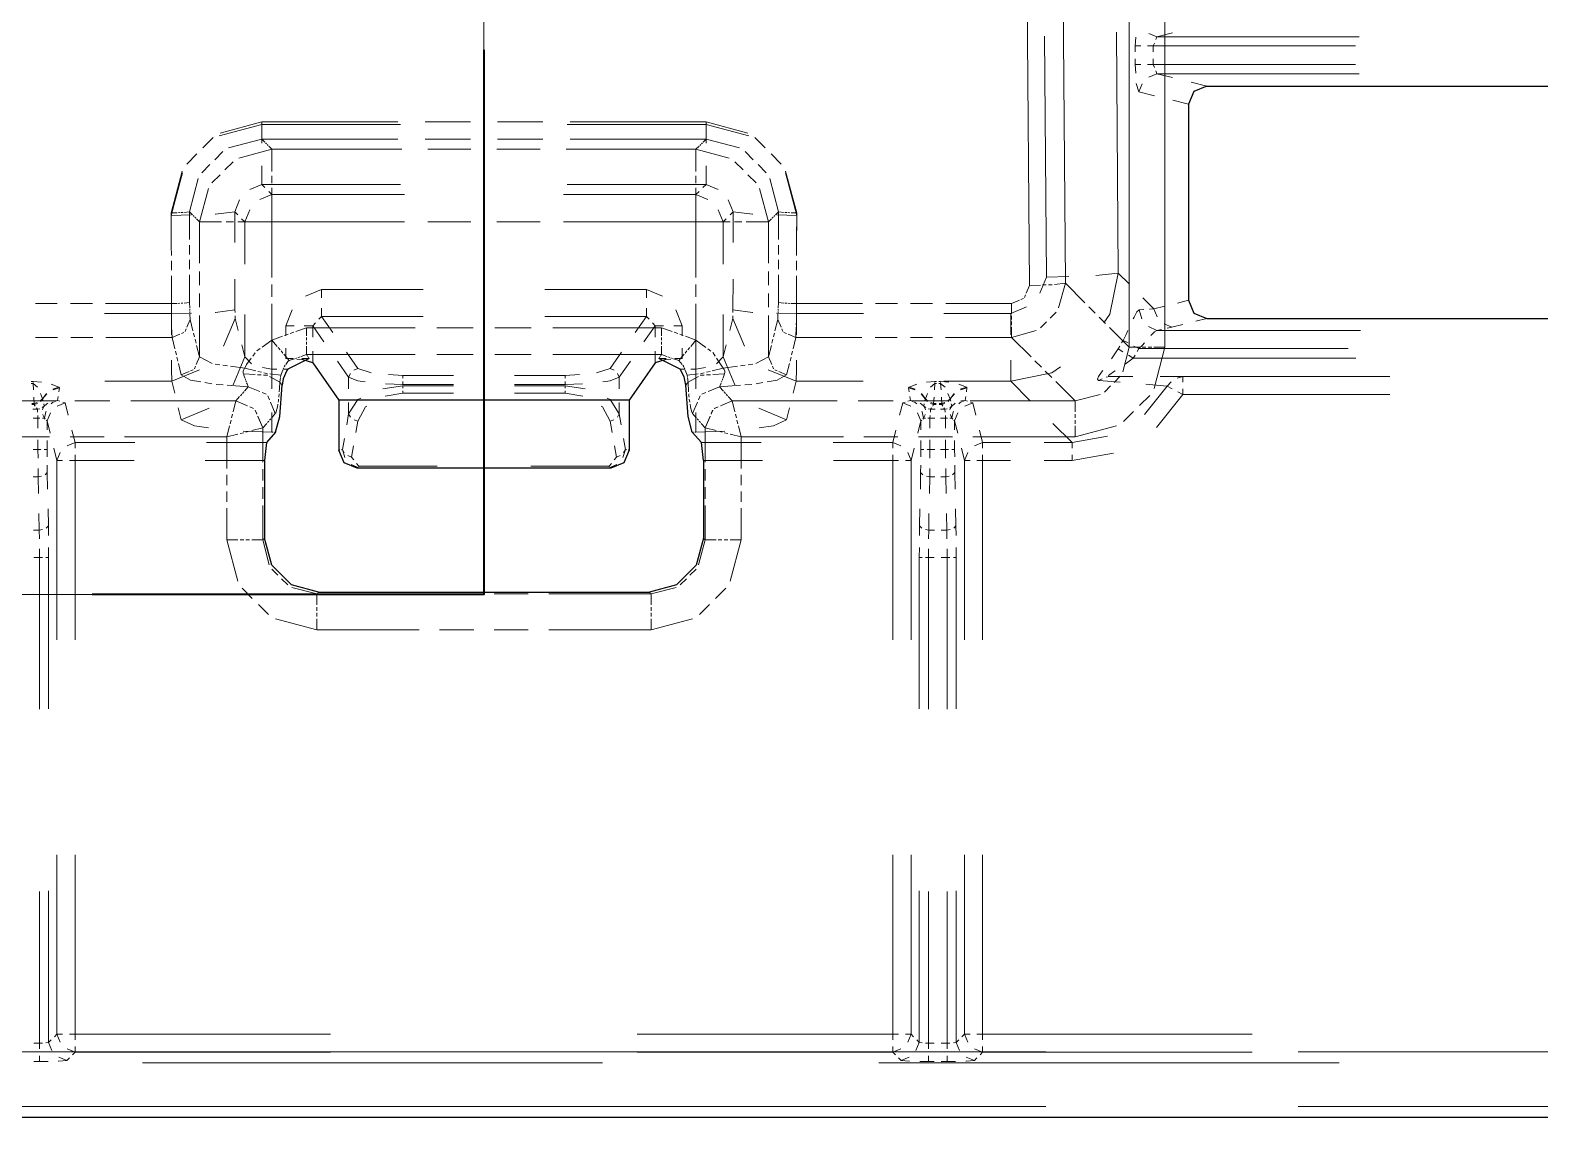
# Model space of a CAD drawing. Header units: millimetres. Extents: x 0 to 1989, y -338 to 950.
# Drawn here: x 535.8 to 619, y 121.1 to 182 of the extents above; entities that cross this region are included whole.
import ezdxf

# ---------------------------------------------------------------- set-up
doc = ezdxf.new("R2010")
doc.units = ezdxf.units.MM
for name, color, linetype in [('DETAIL', 8, 'Continuous'), ('FINE', 9, 'Continuous'), ('OUTLINE', 7, 'Continuous')]:
    doc.layers.add(name, color=color, linetype=linetype)

msp = doc.modelspace()

# ---------------------------------------------------------------- linework, layer by layer
at = {"layer": 'DETAIL', "lineweight": 25}
for p, q in [((599.621, 177.888), (599.621, 167.081)), ((600.626, 166.085), (633.112, 166.085)), ((551.182, 163.874), (550.004, 163.289)), ((571.616, 163.289), (570.438, 163.874)), ((551.376, 163.642), (550.788, 163.821)), ((551.376, 163.642), (552.81, 161.582)), ((570.245, 163.642), (568.81, 161.582)), ((570.833, 163.821), (570.245, 163.642)), ((568.81, 161.582), (552.81, 161.582)), ((552.81, 161.582), (552.81, 158.83)), ((568.81, 161.582), (568.81, 158.83)), ((549.333, 159.823), (548.826, 159.243)), ((572.288, 159.823), (572.794, 159.243)), ((548.826, 159.243), (548.721, 158.253)), ((572.9, 158.253), (572.794, 159.243)), ((548.721, 158.253), (548.721, 153.981)), ((551.698, 151.003), (569.922, 151.003)), ((67.81, 122.082), (1203.81, 122.082))]:
    msp.add_line(p, q, dxfattribs=at)
for points in [[(600.626, 178.883), (599.915, 178.592), (599.621, 177.888)], [(599.621, 167.081), (599.915, 166.376), (600.626, 166.085)], [(550.004, 163.289), (549.947, 163.207), (549.74, 162.748), (549.689, 162.403)], [(572.288, 159.823), (572.062, 160.675), (571.932, 162.403), (571.841, 162.874), (571.616, 163.289)], [(549.333, 159.823), (549.559, 160.675), (549.689, 162.403)], [(567.805, 157.832), (553.816, 157.832), (553.105, 158.124), (552.81, 158.83)], [(568.81, 158.83), (568.516, 158.124), (567.805, 157.832)], [(572.9, 158.253), (572.9, 153.981), (572.503, 152.489), (571.415, 151.401), (569.922, 151.003)], [(551.698, 151.003), (550.206, 151.401), (549.118, 152.489), (548.721, 153.981)]]:
    msp.add_lwpolyline(points, dxfattribs=at)
msp.add_lwpolyline([(600.626, 178.883), (633.523, 178.883, 0.073451), (634.112, 178.294)], format="xyb", dxfattribs=at)
at = {"layer": 'FINE', "lineweight": 9}
for p, q in [((590.029, 272.09), (590.861, 167.904)), ((592.841, 168.017), (592.01, 272.204)), ((596.35, 164.508), (596.35, 235.238)), ((598.33, 235.238), (598.33, 164.508)), ((591.796, 168.35), (591.69, 181.627)), ((595.651, 181.854), (595.757, 168.577)), ((597.883, 181.599), (597.445, 181.783)), ((597.883, 181.599), (597.82, 181.442)), ((598.74, 181.812), (597.883, 181.599)), ((597.883, 181.599), (609.019, 181.599)), ((596.999, 181.099), (596.689, 181.099)), ((597.68, 181.099), (597.37, 181.099)), ((597.743, 181.255), (597.68, 181.099)), ((608.831, 181.099), (597.68, 181.099)), ((597.68, 181.099), (597.68, 180.776)), ((596.689, 180.065), (596.689, 180.388)), ((596.999, 180.065), (596.689, 180.065)), ((596.716, 179.589), (596.689, 180.065)), ((597.68, 180.065), (597.37, 180.065)), ((597.68, 180.388), (597.68, 180.065)), ((597.68, 180.065), (597.743, 179.908)), ((597.68, 180.065), (608.831, 180.065)), ((597.82, 179.721), (597.883, 179.565)), ((596.893, 178.566), (596.75, 179.019)), ((596.893, 178.566), (597.075, 179.005)), ((597.445, 179.38), (597.883, 179.565)), ((597.883, 179.565), (598.74, 179.352)), ((609.019, 179.565), (597.883, 179.565)), ((599.769, 179.096), (600.626, 178.883)), ((597.745, 178.354), (596.893, 178.566)), ((599.621, 177.888), (598.768, 178.1)), ((546.227, 176.136), (548.57, 176.765)), ((548.57, 176.907), (546.275, 176.291)), ((548.57, 176.907), (548.57, 176.619)), ((556.064, 176.907), (548.57, 176.907)), ((548.57, 175.734), (548.57, 176.765)), ((548.57, 176.765), (556.22, 176.765)), ((548.57, 176.561), (548.57, 176.465)), ((548.57, 176.407), (548.57, 176.311)), ((560.061, 176.907), (557.563, 176.907)), ((564.058, 176.907), (561.56, 176.907)), ((565.4, 176.765), (573.051, 176.765)), ((573.051, 176.907), (565.557, 176.907)), ((573.051, 176.907), (573.051, 176.619)), ((575.346, 176.291), (573.051, 176.907)), ((573.051, 175.734), (573.051, 176.765)), ((573.051, 176.765), (575.394, 176.136)), ((573.051, 176.561), (573.051, 176.465)), ((573.051, 176.407), (573.051, 176.311)), ((545.885, 176.048), (545.326, 175.487)), ((546.733, 175.472), (548.57, 175.964)), ((548.742, 175.792), (548.57, 175.964)), ((548.57, 175.964), (556.064, 175.964)), ((548.834, 175.701), (548.776, 175.758)), ((548.925, 175.609), (548.868, 175.666)), ((549.132, 175.402), (548.96, 175.575)), ((557.563, 175.964), (560.061, 175.964)), ((561.56, 175.964), (564.058, 175.964)), ((565.557, 175.964), (573.051, 175.964)), ((572.661, 175.575), (572.489, 175.402)), ((572.753, 175.666), (572.695, 175.609)), ((572.844, 175.758), (572.787, 175.701)), ((573.051, 175.964), (572.879, 175.792)), ((573.051, 175.964), (574.887, 175.472)), ((576.295, 175.487), (575.736, 176.048)), ((544.991, 175.15), (544.432, 174.589)), ((545.975, 174.828), (546.422, 175.277)), ((546.537, 174.268), (546.985, 174.716)), ((547.297, 174.909), (549.132, 175.402)), ((556.282, 175.402), (549.132, 175.402)), ((560.095, 175.402), (557.712, 175.402)), ((563.909, 175.402), (561.525, 175.402)), ((572.489, 175.402), (565.339, 175.402)), ((572.489, 175.402), (574.323, 174.909)), ((574.635, 174.716), (575.083, 174.268)), ((575.199, 175.277), (575.646, 174.828)), ((577.189, 174.589), (576.63, 175.15)), ((544.192, 174.197), (543.583, 171.9)), ((543.583, 171.759), (544.205, 174.103)), ((545.259, 174.109), (545.706, 174.558)), ((545.821, 173.552), (546.269, 173.999)), ((549.132, 173.526), (549.132, 173.934)), ((572.489, 173.934), (572.489, 173.526)), ((575.352, 173.999), (575.8, 173.552)), ((575.914, 174.558), (576.361, 174.109)), ((577.416, 174.103), (578.038, 171.759)), ((578.038, 171.9), (577.428, 174.197)), ((544.582, 171.957), (545.068, 173.795)), ((545.134, 171.405), (545.628, 173.239)), ((548.57, 173.466), (547.907, 173.19)), ((556.22, 173.466), (548.57, 173.466)), ((548.745, 173.29), (548.57, 173.466)), ((549.132, 172.904), (548.956, 173.079)), ((549.132, 172.873), (549.132, 173.281)), ((573.051, 173.466), (565.4, 173.466)), ((572.489, 173.281), (572.489, 172.873)), ((572.664, 173.079), (572.489, 172.904)), ((573.051, 173.466), (572.875, 173.29)), ((573.714, 173.19), (573.051, 173.466)), ((575.993, 173.239), (576.486, 171.405)), ((576.552, 173.795), (577.038, 171.957)), ((547.349, 172.623), (547.081, 171.957)), ((548.47, 172.629), (549.132, 172.904)), ((556.431, 172.904), (549.132, 172.904)), ((549.132, 171.405), (549.132, 172.629)), ((572.489, 172.904), (565.19, 172.904)), ((572.489, 172.904), (573.151, 172.629)), ((572.489, 172.629), (572.489, 171.405)), ((574.54, 171.957), (574.272, 172.623)), ((543.583, 171.9), (543.89, 171.908)), ((543.583, 171.9), (543.586, 170.371)), ((544.679, 171.786), (543.583, 171.759)), ((543.586, 170.07), (543.583, 171.759)), ((543.951, 171.909), (544.053, 171.912)), ((544.114, 171.913), (544.217, 171.916)), ((544.278, 171.917), (544.582, 171.957)), ((544.582, 171.957), (544.751, 171.788)), ((544.585, 170.428), (544.582, 171.957)), ((544.785, 171.754), (544.841, 171.698)), ((544.875, 171.664), (544.932, 171.608)), ((544.965, 171.574), (545.134, 171.405)), ((545.134, 171.405), (545.134, 169.128)), ((547.011, 171.405), (546.603, 171.405)), ((547.081, 171.957), (547.253, 171.784)), ((547.081, 171.957), (547.084, 170.268)), ((547.663, 171.405), (547.256, 171.405)), ((547.633, 171.405), (547.633, 169.081)), ((549.132, 171.405), (547.908, 171.405)), ((549.132, 171.405), (548.663, 171.405)), ((549.132, 171.405), (549.132, 171.873)), ((549.132, 169.41), (549.132, 171.405)), ((549.132, 171.405), (556.282, 171.405)), ((557.712, 171.405), (560.095, 171.405)), ((561.525, 171.405), (563.909, 171.405)), ((565.19, 171.405), (572.489, 171.405)), ((565.339, 171.405), (572.489, 171.405)), ((572.489, 171.873), (572.489, 171.405)), ((572.489, 171.405), (572.489, 169.41)), ((573.713, 171.405), (572.489, 171.405)), ((572.957, 171.405), (572.489, 171.405)), ((572.489, 171.405), (572.489, 168.869)), ((573.713, 172.067), (573.988, 171.405)), ((574.365, 171.405), (573.957, 171.405)), ((573.988, 171.405), (574.16, 171.577)), ((573.988, 169.081), (573.988, 171.405)), ((574.367, 171.784), (574.54, 171.957)), ((574.537, 170.268), (574.54, 171.957)), ((575.018, 171.405), (574.61, 171.405)), ((576.486, 171.405), (576.655, 171.574)), ((576.486, 169.128), (576.486, 171.405)), ((576.689, 171.608), (576.745, 171.664)), ((576.779, 171.698), (576.836, 171.754)), ((576.869, 171.788), (577.038, 171.957)), ((576.942, 171.786), (578.038, 171.759)), ((577.038, 171.957), (577.035, 170.428)), ((577.038, 171.957), (577.343, 171.917)), ((577.404, 171.916), (577.506, 171.913)), ((577.567, 171.912), (577.67, 171.909)), ((577.731, 171.908), (578.038, 171.9)), ((578.038, 171.759), (578.034, 170.07)), ((578.035, 170.371), (578.038, 171.9)), ((543.586, 170.065), (543.588, 169.556)), ((544.587, 169.612), (544.586, 170.122)), ((577.035, 170.122), (577.034, 169.612)), ((578.033, 169.556), (578.034, 170.065)), ((543.588, 169.25), (543.589, 168.74)), ((544.589, 168.797), (544.588, 169.307)), ((549.132, 168.346), (549.132, 169.011)), ((572.489, 169.011), (572.489, 168.346)), ((577.033, 169.307), (577.032, 168.797)), ((578.032, 168.74), (578.033, 169.25)), ((543.59, 168.434), (543.593, 166.905)), ((543.594, 166.354), (543.59, 168.043)), ((544.592, 166.962), (544.589, 168.491)), ((545.134, 168.673), (545.134, 167.914)), ((547.088, 168.241), (547.092, 166.552)), ((574.529, 166.552), (574.532, 168.241)), ((576.486, 167.914), (576.486, 168.673)), ((577.032, 168.491), (577.028, 166.962)), ((578.03, 168.043), (578.027, 166.354)), ((578.028, 166.905), (578.031, 168.434)), ((591.443, 167.469), (591.796, 168.35)), ((593.036, 168.387), (591.796, 168.35)), ((592.237, 167.949), (592.841, 168.017)), ((592.469, 166.659), (592.841, 168.017)), ((593.915, 166.943), (592.841, 168.017)), ((595.757, 168.577), (594.524, 168.439)), ((595.757, 168.577), (596.372, 167.962)), ((545.134, 167.459), (545.134, 166.699)), ((549.132, 167.282), (549.132, 167.947)), ((550.984, 167.308), (551.859, 167.671)), ((551.859, 167.671), (551.859, 167.21)), ((551.859, 167.671), (557.454, 167.671)), ((564.167, 167.671), (569.761, 167.671)), ((569.761, 167.671), (569.761, 167.21)), ((569.761, 167.671), (570.637, 167.308)), ((572.489, 167.947), (572.489, 167.282)), ((576.486, 166.699), (576.486, 167.459)), ((590.536, 167.18), (590.393, 167.12)), ((590.653, 167.385), (590.596, 167.242)), ((590.861, 167.904), (590.688, 167.472)), ((590.861, 167.904), (591.468, 167.921)), ((591.59, 167.925), (591.792, 167.931)), ((591.914, 167.934), (592.116, 167.94)), ((537.305, 166.905), (536.096, 166.905)), ((539.24, 166.905), (538.03, 166.905)), ((539.905, 166.354), (543.594, 166.354)), ((543.593, 166.905), (539.965, 166.905)), ((543.593, 166.905), (543.9, 166.913)), ((543.593, 166.905), (543.597, 166.334)), ((544.689, 166.381), (543.594, 166.354)), ((543.595, 165.187), (543.594, 166.354)), ((543.961, 166.914), (544.063, 166.917)), ((544.124, 166.918), (544.227, 166.921)), ((544.288, 166.923), (544.592, 166.962)), ((544.601, 166.676), (544.592, 166.962)), ((544.606, 166.524), (544.603, 166.619)), ((544.611, 166.371), (544.608, 166.466)), ((547.092, 166.552), (547.096, 166.406)), ((549.132, 164.888), (549.132, 166.883)), ((549.887, 165.683), (550.245, 166.561)), ((551.859, 166.656), (551.859, 166.194)), ((569.761, 166.656), (569.761, 166.194)), ((571.375, 166.561), (571.734, 165.683)), ((572.489, 166.883), (572.489, 164.888)), ((574.525, 166.406), (574.529, 166.552)), ((576.931, 166.381), (578.027, 166.354)), ((577.012, 166.466), (577.01, 166.371)), ((577.017, 166.619), (577.014, 166.524)), ((577.028, 166.962), (577.019, 166.676)), ((577.028, 166.962), (577.333, 166.923)), ((577.394, 166.921), (577.496, 166.918)), ((577.558, 166.917), (577.66, 166.914)), ((577.721, 166.913), (578.028, 166.905)), ((578.024, 166.334), (578.028, 166.905)), ((578.027, 166.354), (578.026, 165.187)), ((578.027, 166.354), (581.716, 166.354)), ((581.656, 166.905), (578.028, 166.905)), ((583.59, 166.905), (582.381, 166.905)), ((585.525, 166.905), (584.316, 166.905)), ((586.142, 166.354), (589.831, 166.354)), ((589.878, 166.905), (586.251, 166.905)), ((589.831, 166.354), (590.707, 166.719)), ((589.831, 165.187), (589.831, 166.354)), ((591.995, 166.094), (592.326, 166.427)), ((594.488, 166.37), (594.13, 166.728)), ((596.907, 166.553), (597.163, 166.571)), ((597.055, 166.062), (596.907, 166.553)), ((597.469, 166.592), (597.724, 166.609)), ((597.906, 166.17), (597.724, 166.609)), ((599.028, 166.933), (599.621, 167.081)), ((543.598, 166.219), (543.599, 166.029)), ((543.6, 165.914), (543.602, 165.724)), ((543.604, 165.61), (543.623, 165.038)), ((544.345, 165.371), (544.405, 165.513)), ((544.441, 165.599), (544.622, 166.028)), ((544.622, 166.028), (544.613, 166.314)), ((544.779, 165.397), (544.622, 166.028)), ((545.134, 166.244), (545.134, 163.967)), ((546.46, 164.553), (547.106, 166.086)), ((547.102, 166.231), (547.106, 166.086)), ((547.106, 166.086), (547.271, 165.423)), ((547.633, 166.292), (547.633, 163.967)), ((549.132, 163.289), (549.132, 165.825)), ((549.887, 165.683), (550.352, 165.683)), ((549.887, 165.118), (549.887, 165.683)), ((551.027, 165.573), (550.447, 165.364)), ((550.911, 165.683), (551.376, 165.683)), ((551.027, 165.573), (551.027, 165.121)), ((557.017, 165.573), (551.027, 165.573)), ((551.527, 165.843), (551.376, 165.683)), ((551.995, 164.795), (551.376, 165.683)), ((551.376, 165.683), (551.376, 165.045)), ((551.859, 166.194), (551.708, 166.035)), ((560.211, 165.573), (558.215, 165.573)), ((563.406, 165.573), (561.409, 165.573)), ((569.761, 166.194), (564.167, 166.194)), ((570.593, 165.573), (564.604, 165.573)), ((569.139, 165.3), (569.761, 166.194)), ((570.245, 165.683), (569.626, 164.795)), ((569.912, 166.035), (569.761, 166.194)), ((570.245, 165.683), (570.094, 165.843)), ((570.71, 165.683), (570.245, 165.683)), ((570.245, 165.045), (570.245, 165.683)), ((570.593, 165.573), (570.593, 165.121)), ((571.174, 165.364), (570.593, 165.573)), ((571.734, 165.683), (571.268, 165.683)), ((571.734, 165.683), (571.734, 165.118)), ((572.489, 165.825), (572.489, 163.289)), ((573.988, 163.967), (573.988, 166.292)), ((574.35, 165.423), (574.514, 166.086)), ((574.514, 166.086), (574.519, 166.231)), ((575.16, 164.553), (574.514, 166.086)), ((576.486, 163.967), (576.486, 166.244)), ((576.998, 166.028), (576.842, 165.397)), ((577.008, 166.314), (576.998, 166.028)), ((576.998, 166.028), (577.179, 165.599)), ((577.216, 165.513), (577.276, 165.371)), ((577.998, 165.038), (578.017, 165.61)), ((578.019, 165.724), (578.021, 165.914)), ((578.021, 166.029), (578.023, 166.219)), ((589.878, 166.219), (589.878, 166.029)), ((589.878, 165.915), (589.878, 165.724)), ((589.878, 165.61), (589.878, 165.038)), ((591.465, 165.562), (591.796, 165.894)), ((595.061, 165.797), (594.703, 166.155)), ((596.35, 164.508), (595.276, 165.582)), ((597.886, 165.42), (597.421, 165.636)), ((598.715, 165.61), (598.277, 165.794)), ((598.715, 165.61), (598.456, 165.551)), ((599.312, 165.758), (598.715, 165.61)), ((600.626, 166.085), (600.029, 165.936)), ((536.107, 165.038), (537.319, 165.038)), ((538.046, 165.038), (539.259, 165.038)), ((539.986, 165.038), (543.623, 165.038)), ((543.623, 165.038), (544.053, 165.216)), ((543.623, 165.038), (543.78, 164.407)), ((544.139, 165.252), (544.283, 165.311)), ((544.863, 165.061), (544.81, 165.271)), ((544.946, 164.725), (544.894, 164.935)), ((549.132, 164.888), (548.584, 164.499)), ((549.712, 165.098), (549.132, 164.888)), ((549.132, 164.888), (549.42, 164.543)), ((550.022, 165.21), (549.828, 165.14)), ((550.331, 165.322), (550.138, 165.252)), ((551.027, 165.031), (551.027, 164.88)), ((551.027, 164.79), (551.027, 164.639)), ((570.593, 165.031), (570.593, 164.88)), ((570.593, 164.79), (570.593, 164.639)), ((571.483, 165.252), (571.29, 165.322)), ((571.792, 165.14), (571.599, 165.21)), ((572.489, 164.888), (571.909, 165.098)), ((572.489, 164.888), (572.201, 164.543)), ((573.029, 164.49), (572.489, 164.888)), ((576.727, 164.935), (576.674, 164.725)), ((576.81, 165.271), (576.758, 165.061)), ((577.338, 165.311), (577.481, 165.252)), ((577.568, 165.216), (577.998, 165.038)), ((577.841, 164.407), (577.998, 165.038)), ((577.998, 165.038), (581.635, 165.038)), ((582.362, 165.038), (583.574, 165.038)), ((584.302, 165.038), (585.514, 165.038)), ((586.242, 165.038), (589.878, 165.038)), ((589.878, 165.038), (591.235, 165.416)), ((589.878, 165.038), (590.95, 163.967)), ((595.94, 164.731), (596.022, 164.875)), ((596.022, 164.875), (596.295, 164.733)), ((543.811, 164.281), (543.863, 164.071)), ((543.895, 163.944), (543.947, 163.734)), ((544.953, 163.538), (545.134, 163.967)), ((545.134, 163.967), (544.978, 164.598)), ((545.841, 163.596), (545.134, 163.967)), ((546.987, 162.434), (547.633, 163.967)), ((547.468, 164.629), (547.633, 163.967)), ((547.633, 163.967), (548.004, 163.577)), ((548.207, 164.188), (548.072, 164.01)), ((548.475, 164.421), (548.292, 164.291)), ((549.478, 164.475), (549.574, 164.36)), ((549.631, 164.291), (549.727, 164.176)), ((549.785, 164.107), (550.073, 163.763)), ((549.887, 163.874), (549.887, 164.439)), ((550.169, 163.858), (549.887, 163.874)), ((550.292, 163.874), (549.887, 163.874)), ((550.073, 163.763), (550.365, 163.865)), ((550.424, 163.885), (550.521, 163.919)), ((550.579, 163.94), (550.677, 163.974)), ((550.735, 163.994), (551.027, 164.096)), ((551.182, 163.874), (550.777, 163.874)), ((551.027, 164.548), (551.027, 164.096)), ((551.027, 164.096), (551.075, 164.028)), ((551.027, 164.096), (557.017, 164.096)), ((551.084, 164.015), (551.1, 163.992)), ((551.109, 163.978), (551.125, 163.956)), ((551.135, 163.942), (551.182, 163.874)), ((551.376, 164.28), (551.376, 163.642)), ((553.23, 164.226), (553.852, 163.332)), ((558.215, 164.096), (560.211, 164.096)), ((561.409, 164.096), (563.406, 164.096)), ((564.604, 164.096), (570.593, 164.096)), ((567.768, 163.332), (568.391, 164.226)), ((570.245, 163.642), (570.245, 164.28)), ((570.438, 163.874), (570.486, 163.942)), ((570.843, 163.874), (570.438, 163.874)), ((570.495, 163.956), (570.511, 163.978)), ((570.521, 163.992), (570.536, 164.015)), ((570.546, 164.028), (570.593, 164.096)), ((570.593, 164.548), (570.593, 164.096)), ((570.593, 164.096), (570.885, 163.994)), ((570.944, 163.974), (571.041, 163.94)), ((571.1, 163.919), (571.197, 163.885)), ((571.256, 163.865), (571.548, 163.763)), ((571.734, 163.874), (571.329, 163.874)), ((571.734, 163.874), (571.452, 163.858)), ((571.836, 164.107), (571.548, 163.763)), ((571.734, 164.439), (571.734, 163.874)), ((571.989, 164.291), (571.893, 164.176)), ((572.143, 164.475), (572.047, 164.36)), ((573.316, 164.278), (573.137, 164.41)), ((573.617, 163.577), (573.988, 163.967)), ((573.991, 163.34), (573.623, 163.901)), ((573.988, 163.967), (574.152, 164.629)), ((574.634, 162.434), (573.988, 163.967)), ((576.486, 163.967), (575.78, 163.596)), ((576.643, 164.598), (576.486, 163.967)), ((576.486, 163.967), (576.667, 163.538)), ((577.674, 163.734), (577.726, 163.944)), ((577.757, 164.071), (577.81, 164.281)), ((595.378, 163.862), (595.758, 164.416)), ((595.758, 164.416), (595.84, 164.559)), ((595.758, 164.416), (596.016, 164.251)), ((596.35, 164.508), (596, 163.133)), ((596.584, 163.887), (596.134, 163.563)), ((596.326, 164.052), (596.584, 163.887)), ((596.35, 164.508), (596.956, 164.508)), ((596.681, 164.053), (596.584, 163.887)), ((596.584, 163.887), (608.842, 163.887)), ((596.621, 164.563), (596.894, 164.421)), ((596.894, 164.421), (596.797, 164.254)), ((608.42, 164.421), (596.894, 164.421)), ((597.077, 164.508), (597.279, 164.508)), ((597.401, 164.508), (597.603, 164.508)), ((597.724, 164.508), (598.33, 164.508)), ((597.725, 162.232), (598.33, 164.508)), ((543.609, 162.619), (545.146, 163.256)), ((543.978, 163.608), (544.135, 162.977)), ((544.135, 162.977), (544.565, 163.155)), ((544.651, 163.191), (544.795, 163.25)), ((544.857, 163.309), (544.917, 163.452)), ((546.26, 163.532), (545.997, 163.569)), ((546.682, 163.473), (546.418, 163.51)), ((547.63, 163.34), (546.84, 163.451)), ((547.553, 163.036), (548.198, 162.993)), ((547.566, 163.239), (547.555, 163.207)), ((547.63, 163.34), (548.235, 163.195)), ((548.356, 163.165), (548.558, 163.117)), ((548.602, 163.389), (549.132, 163.289)), ((548.679, 163.088), (548.881, 163.039)), ((549.004, 163.026), (549.624, 162.961)), ((549.132, 163.289), (549.404, 163.289)), ((549.132, 162.206), (549.132, 163.289)), ((549.624, 162.961), (549.726, 163.227)), ((549.732, 163.289), (550.004, 163.289)), ((549.746, 163.281), (549.78, 163.37)), ((550.788, 163.821), (550.507, 163.838)), ((553.356, 162.84), (552.737, 163.728)), ((553.45, 163.056), (553.356, 162.84)), ((553.852, 163.332), (553.636, 163.24)), ((553.852, 163.332), (554.602, 163.081)), ((567.018, 163.081), (567.768, 163.332)), ((567.768, 163.332), (567.985, 163.24)), ((568.171, 163.056), (568.265, 162.84)), ((568.883, 163.728), (568.265, 162.84)), ((571.114, 163.838), (570.833, 163.821)), ((571.548, 163.763), (571.737, 163.549)), ((571.616, 163.289), (571.889, 163.289)), ((571.774, 163.506), (571.824, 163.424)), ((571.847, 163.372), (571.88, 163.283)), ((571.899, 163.229), (571.997, 162.961)), ((572.616, 163.026), (571.997, 162.961)), ((572.216, 163.289), (572.489, 163.289)), ((572.489, 163.289), (573.018, 163.389)), ((572.489, 162.206), (572.489, 163.289)), ((572.942, 163.088), (572.74, 163.039)), ((573.265, 163.165), (573.063, 163.117)), ((573.991, 163.34), (573.386, 163.195)), ((574.068, 163.036), (573.422, 162.993)), ((573.989, 162.816), (574.068, 163.036)), ((574.781, 163.451), (573.991, 163.34)), ((574.069, 163.208), (574.055, 163.239)), ((574.078, 163.155), (574.073, 163.189)), ((575.202, 163.51), (574.939, 163.473)), ((575.624, 163.569), (575.36, 163.532)), ((578.012, 162.619), (576.475, 163.256)), ((576.703, 163.452), (576.764, 163.309)), ((576.826, 163.25), (576.969, 163.191)), ((577.056, 163.155), (577.486, 162.977)), ((577.486, 162.977), (577.643, 163.608)), ((589.831, 162.619), (589.831, 163.786)), ((591.164, 163.752), (591.522, 163.395)), ((591.736, 163.181), (592.093, 162.823)), ((535.87, 162.614), (535.97, 162.614)), ((535.97, 162.49), (535.87, 162.49)), ((535.97, 162.614), (535.97, 162.575)), ((535.97, 162.614), (536.427, 162.566)), ((535.97, 162.529), (535.97, 162.49)), ((535.991, 162.15), (535.97, 162.49)), ((536.216, 162.292), (535.97, 162.49)), ((537.392, 162.294), (537.051, 162.18)), ((537.075, 162.152), (537.42, 162.255)), ((537.42, 162.255), (537.389, 162.041)), ((537.415, 162.27), (537.42, 162.255)), ((543.609, 162.619), (539.915, 162.619)), ((543.773, 161.958), (543.609, 162.619)), ((545.441, 162.55), (545.822, 162.483)), ((546.051, 162.452), (546.437, 162.424)), ((546.669, 162.407), (547.826, 162.323)), ((547.826, 162.323), (547.616, 162.083)), ((547.647, 162.772), (547.675, 162.699)), ((547.826, 162.323), (548.464, 162.052)), ((548.327, 162.985), (548.542, 162.97)), ((548.998, 162.877), (549.57, 162.574)), ((549.606, 162.522), (549.57, 162.574)), ((549.584, 162.717), (549.589, 162.757)), ((549.592, 162.78), (549.598, 162.82)), ((549.601, 162.843), (549.624, 162.961)), ((549.626, 162.494), (549.613, 162.512)), ((549.645, 162.466), (549.633, 162.484)), ((549.689, 162.403), (549.652, 162.456)), ((553.356, 162.212), (553.356, 162.84)), ((555.235, 162.212), (556.334, 162.37)), ((556.334, 162.453), (555.389, 162.487)), ((555.545, 162.997), (556.334, 162.945)), ((556.334, 162.945), (559.132, 162.945)), ((556.334, 162.945), (556.334, 162.791)), ((556.334, 162.606), (556.334, 162.453)), ((556.334, 162.37), (556.334, 162.242)), ((562.489, 162.945), (565.287, 162.945)), ((565.287, 162.453), (562.489, 162.453)), ((562.489, 162.37), (565.287, 162.37)), ((565.287, 162.945), (566.076, 162.997)), ((565.287, 162.945), (565.287, 162.791)), ((565.287, 162.606), (565.287, 162.453)), ((566.231, 162.487), (565.287, 162.453)), ((565.287, 162.426), (565.287, 162.453)), ((565.287, 162.37), (565.287, 162.395)), ((565.287, 162.37), (566.385, 162.212)), ((565.287, 162.37), (565.287, 162.242)), ((568.265, 162.84), (568.265, 162.212)), ((571.968, 162.456), (571.932, 162.403)), ((571.988, 162.484), (571.976, 162.466)), ((572.007, 162.512), (571.995, 162.494)), ((572.051, 162.574), (572.015, 162.522)), ((572.022, 162.82), (572.029, 162.78)), ((572.623, 162.877), (572.051, 162.574)), ((573.294, 162.985), (573.078, 162.97)), ((573.795, 162.323), (573.156, 162.052)), ((573.795, 162.323), (574.952, 162.407)), ((574.005, 162.083), (573.795, 162.323)), ((573.901, 162.583), (573.929, 162.655)), ((575.184, 162.424), (575.569, 162.452)), ((575.799, 162.483), (576.18, 162.55)), ((578.012, 162.619), (577.848, 161.958)), ((581.706, 162.619), (578.012, 162.619)), ((584.2, 162.255), (584.205, 162.27)), ((584.2, 162.255), (584.546, 162.152)), ((584.232, 162.041), (584.2, 162.255)), ((584.217, 162.284), (584.228, 162.294)), ((584.228, 162.294), (584.657, 162.46)), ((584.228, 162.294), (584.57, 162.18)), ((585.194, 162.566), (585.651, 162.614)), ((585.651, 162.49), (585.404, 162.292)), ((585.651, 162.49), (585.63, 162.15)), ((585.651, 162.614), (585.651, 162.575)), ((585.651, 162.614), (585.75, 162.614)), ((585.651, 162.529), (585.651, 162.49)), ((585.75, 162.49), (585.651, 162.49)), ((585.97, 162.49), (585.87, 162.49)), ((585.97, 162.614), (585.97, 162.575)), ((585.97, 162.529), (585.97, 162.49)), ((585.991, 162.15), (585.97, 162.49)), ((586.216, 162.292), (585.97, 162.49)), ((586.964, 162.46), (587.392, 162.294)), ((587.392, 162.294), (587.051, 162.18)), ((587.075, 162.152), (587.42, 162.255)), ((587.42, 162.255), (587.389, 162.041)), ((587.392, 162.294), (587.404, 162.284)), ((587.415, 162.27), (587.42, 162.255)), ((592.307, 162.609), (593.379, 161.538)), ((594.694, 162.661), (594.869, 162.765)), ((595.868, 162.575), (594.694, 162.661)), ((595.325, 162.362), (594.99, 162.027)), ((595.095, 162.85), (595.296, 162.886)), ((595.296, 162.886), (596.551, 162.886)), ((595.86, 162.897), (595.525, 162.563)), ((597.209, 160.794), (598.448, 162.351)), ((598.448, 162.351), (597.276, 162.459)), ((598.058, 162.886), (599.314, 162.886)), ((598.448, 162.351), (598.672, 162.594)), ((598.448, 162.351), (598.718, 162.206)), ((598.996, 162.796), (599.314, 162.886)), ((599.314, 162.886), (610.719, 162.886)), ((599.314, 162.199), (599.314, 161.886)), ((537.112, 161.538), (535.184, 161.538)), ((535.895, 161.404), (536.036, 161.404)), ((536.036, 161.404), (536.015, 161.743)), ((536.198, 161.447), (536.036, 161.404)), ((536.036, 161.383), (536.036, 161.404)), ((536.209, 161.39), (536.036, 161.337)), ((536.036, 161.337), (536.036, 161.357)), ((536.488, 161.659), (536.369, 161.541)), ((536.488, 161.659), (536.374, 161.954)), ((536.497, 161.646), (536.382, 161.506)), ((536.712, 161.941), (536.488, 161.659)), ((536.492, 161.656), (536.488, 161.659)), ((536.497, 161.646), (536.496, 161.651)), ((536.497, 161.646), (536.728, 161.924)), ((536.522, 161.521), (536.497, 161.646)), ((536.578, 161.246), (536.553, 161.371)), ((537.3, 161.247), (537.739, 161.429)), ((537.351, 161.783), (537.32, 161.568)), ((537.32, 161.568), (537.451, 161.525)), ((537.608, 161.473), (537.739, 161.429)), ((537.739, 161.429), (537.909, 160.746)), ((540.197, 161.538), (538.269, 161.538)), ((547.139, 161.538), (541.354, 161.538)), ((546.988, 160.931), (547.139, 161.538)), ((547.139, 161.538), (547.776, 161.265)), ((547.35, 161.779), (547.141, 161.539)), ((547.779, 161.267), (547.141, 161.539)), ((547.462, 161.907), (547.392, 161.827)), ((547.574, 162.035), (547.504, 161.955)), ((548.592, 161.997), (548.805, 161.907)), ((548.897, 161.816), (548.988, 161.604)), ((549.042, 161.476), (549.315, 160.838)), ((549.509, 161.748), (549.525, 161.928)), ((553.356, 160.831), (553.356, 161.459)), ((556.334, 161.96), (555.372, 161.794)), ((556.334, 162.088), (556.334, 161.96)), ((559.132, 161.96), (556.334, 161.96)), ((565.287, 161.96), (562.489, 161.96)), ((565.287, 162.088), (565.287, 161.96)), ((566.248, 161.794), (565.287, 161.96)), ((568.265, 161.459), (568.265, 160.831)), ((572.124, 161.641), (572.148, 161.462)), ((572.578, 161.476), (572.306, 160.838)), ((572.724, 161.816), (572.633, 161.604)), ((573.028, 161.997), (572.815, 161.907)), ((574.48, 161.539), (573.842, 161.267)), ((574.481, 161.538), (573.844, 161.265)), ((574.117, 161.955), (574.047, 162.035)), ((574.228, 161.827), (574.159, 161.907)), ((574.48, 161.539), (574.27, 161.779)), ((574.481, 161.538), (574.633, 160.931)), ((580.266, 161.538), (574.481, 161.538)), ((583.352, 161.538), (581.423, 161.538)), ((583.712, 160.746), (583.881, 161.429)), ((583.881, 161.429), (584.013, 161.473)), ((583.881, 161.429), (584.321, 161.247)), ((584.17, 161.525), (584.301, 161.568)), ((584.301, 161.568), (584.27, 161.783)), ((586.437, 161.538), (584.509, 161.538)), ((584.892, 161.924), (585.123, 161.646)), ((584.908, 161.941), (585.133, 161.659)), ((585.068, 161.371), (585.043, 161.246)), ((585.123, 161.646), (585.098, 161.521)), ((585.125, 161.651), (585.123, 161.646)), ((585.238, 161.506), (585.123, 161.646)), ((585.133, 161.659), (585.129, 161.656)), ((585.247, 161.954), (585.133, 161.659)), ((585.133, 161.659), (585.252, 161.541)), ((585.585, 161.337), (585.411, 161.39)), ((585.423, 161.447), (585.585, 161.404)), ((585.605, 161.743), (585.585, 161.404)), ((585.585, 161.404), (585.726, 161.404)), ((585.585, 161.383), (585.585, 161.404)), ((585.585, 161.337), (585.585, 161.357)), ((585.895, 161.404), (586.036, 161.404)), ((586.036, 161.404), (586.015, 161.743)), ((586.198, 161.447), (586.036, 161.404)), ((586.036, 161.383), (586.036, 161.404)), ((586.209, 161.39), (586.036, 161.337)), ((586.036, 161.337), (586.036, 161.357)), ((586.488, 161.659), (586.369, 161.541)), ((586.488, 161.659), (586.374, 161.954)), ((586.497, 161.646), (586.382, 161.506)), ((586.712, 161.941), (586.488, 161.659)), ((586.492, 161.656), (586.488, 161.659)), ((586.497, 161.646), (586.496, 161.651)), ((586.497, 161.646), (586.728, 161.924)), ((586.523, 161.521), (586.497, 161.646)), ((586.578, 161.246), (586.553, 161.371)), ((587.3, 161.247), (587.739, 161.429)), ((587.351, 161.783), (587.319, 161.568)), ((587.319, 161.568), (587.451, 161.525)), ((593.379, 161.538), (587.594, 161.538)), ((587.608, 161.473), (587.739, 161.429)), ((587.739, 161.429), (587.909, 160.746)), ((594.755, 161.887), (593.379, 161.538)), ((593.379, 161.538), (593.379, 160.931)), ((596.932, 161.288), (597.488, 161.843)), ((599.314, 161.886), (597.868, 160.072)), ((599.043, 162.032), (599.314, 161.886)), ((610.719, 161.886), (599.314, 161.886)), ((536.036, 161.337), (535.895, 161.337)), ((535.959, 161.08), (536.207, 161.08)), ((536.24, 160.581), (535.972, 160.581)), ((536.089, 161.257), (536.036, 161.337)), ((536.217, 160.924), (536.207, 161.08)), ((536.24, 160.581), (536.23, 160.737)), ((536.24, 160.581), (536.35, 160.581)), ((536.24, 160.042), (536.24, 160.581)), ((536.578, 161.246), (536.473, 161.17)), ((536.482, 160.581), (536.592, 160.581)), ((536.638, 160.537), (536.592, 160.581)), ((536.74, 160.439), (536.924, 160.877)), ((544.135, 160.501), (543.97, 161.163)), ((544.135, 160.501), (545.672, 161.137)), ((546.907, 160.608), (546.957, 160.81)), ((547.904, 161.211), (548.116, 161.12)), ((548.12, 161.122), (547.907, 161.213)), ((548.207, 161.029), (548.298, 160.816)), ((548.302, 160.819), (548.211, 161.032)), ((548.629, 160.053), (548.357, 160.692)), ((548.993, 160.47), (549.063, 160.55)), ((549.105, 160.598), (549.315, 160.838)), ((549.132, 159.823), (549.132, 160.906)), ((553.248, 160.215), (553.356, 160.831)), ((568.265, 160.831), (568.16, 160.645)), ((568.265, 160.831), (568.373, 160.215)), ((572.306, 160.838), (572.516, 160.598)), ((572.489, 159.823), (572.489, 160.906)), ((572.558, 160.55), (572.628, 160.47)), ((573.264, 160.692), (572.991, 160.053)), ((573.268, 160.689), (572.996, 160.052)), ((573.409, 161.032), (573.319, 160.819)), ((573.414, 161.029), (573.323, 160.816)), ((573.714, 161.213), (573.501, 161.122)), ((573.717, 161.211), (573.505, 161.12)), ((574.663, 160.81), (574.714, 160.608)), ((577.486, 160.501), (575.949, 161.137)), ((577.65, 161.163), (577.486, 160.501)), ((584.696, 160.877), (584.881, 160.439)), ((585.028, 160.581), (584.982, 160.537)), ((585.138, 160.581), (585.028, 160.581)), ((585.148, 161.17), (585.043, 161.246)), ((585.381, 160.581), (585.27, 160.581)), ((585.414, 161.08), (585.287, 161.107)), ((585.391, 160.737), (585.381, 160.581)), ((585.649, 160.581), (585.381, 160.581)), ((585.381, 160.581), (585.381, 160.042)), ((585.414, 161.08), (585.403, 160.924)), ((585.467, 161.161), (585.414, 161.08)), ((585.414, 161.08), (585.662, 161.08)), ((585.585, 161.337), (585.531, 161.257)), ((585.726, 161.337), (585.585, 161.337)), ((586.036, 161.337), (585.895, 161.337)), ((585.959, 161.08), (586.207, 161.08)), ((586.24, 160.581), (585.971, 160.581)), ((586.089, 161.257), (586.036, 161.337)), ((586.217, 160.924), (586.207, 161.08)), ((586.24, 160.581), (586.23, 160.737)), ((586.24, 160.581), (586.35, 160.581)), ((586.24, 160.042), (586.24, 160.581)), ((586.578, 161.246), (586.473, 161.17)), ((586.638, 160.537), (586.592, 160.581)), ((586.74, 160.439), (586.925, 160.877)), ((593.379, 160.81), (593.379, 160.608)), ((596.044, 160.399), (596.599, 160.955)), ((536.74, 160.439), (536.694, 160.483)), ((536.74, 160.439), (536.74, 159.944)), ((536.91, 159.756), (536.74, 160.439)), ((538.113, 159.926), (538.282, 159.243)), ((546.644, 159.557), (546.796, 160.163)), ((546.644, 159.557), (547.25, 159.708)), ((546.826, 160.285), (546.877, 160.487)), ((547.372, 159.739), (547.574, 159.789)), ((549.132, 159.823), (547.542, 159.882)), ((547.695, 159.82), (547.897, 159.87)), ((548.018, 159.901), (548.625, 160.052)), ((548.628, 160.053), (548.629, 160.053)), ((548.629, 160.053), (548.839, 160.294)), ((548.629, 158.166), (548.629, 160.053)), ((548.881, 160.342), (548.951, 160.422)), ((549.195, 159.823), (549.132, 159.823)), ((549.333, 159.823), (549.27, 159.823)), ((553.852, 160.422), (553.653, 160.498)), ((553.852, 160.422), (553.744, 159.805)), ((567.968, 160.498), (567.768, 160.422)), ((567.876, 159.805), (567.768, 160.422)), ((572.351, 159.823), (572.288, 159.823)), ((572.489, 159.823), (572.426, 159.823)), ((574.079, 159.882), (572.489, 159.823)), ((572.67, 160.422), (572.74, 160.342)), ((572.991, 160.053), (572.993, 160.053)), ((572.995, 160.053), (572.996, 160.052)), ((572.996, 160.052), (573.602, 159.901)), ((573.724, 159.87), (573.926, 159.82)), ((574.047, 159.789), (574.249, 159.739)), ((574.37, 159.708), (574.976, 159.557)), ((574.744, 160.487), (574.795, 160.285)), ((574.825, 160.163), (574.976, 159.557)), ((584.881, 160.439), (584.711, 159.756)), ((584.927, 160.483), (584.881, 160.439)), ((584.881, 159.944), (584.881, 160.439)), ((586.74, 160.439), (586.694, 160.483)), ((588.113, 159.926), (588.282, 159.243)), ((593.379, 160.487), (593.379, 160.285)), ((593.379, 160.163), (593.379, 159.557)), ((593.379, 159.557), (595.656, 160.162)), ((535.002, 159.557), (536.88, 159.557)), ((536.244, 158.386), (536.24, 158.855)), ((536.24, 158.855), (536.396, 158.855)), ((536.74, 159.35), (536.74, 158.855)), ((536.74, 158.855), (536.744, 158.465)), ((537.283, 158.253), (537.113, 158.936)), ((537.843, 159.061), (538.282, 159.243)), ((538.006, 159.557), (539.884, 159.557)), ((538.282, 159.243), (538.282, 158.934)), ((538.282, 159.243), (541.577, 159.243)), ((545.531, 159.243), (548.826, 159.243)), ((552.948, 158.849), (553.01, 158.858)), ((553.01, 158.858), (553.119, 159.475)), ((553.115, 158.672), (553.01, 158.858)), ((553.01, 158.858), (553.153, 158.414)), ((553.615, 159.065), (553.507, 158.449)), ((568.114, 158.449), (568.006, 159.065)), ((568.61, 158.858), (568.468, 158.414)), ((568.502, 159.475), (568.61, 158.858)), ((568.61, 158.858), (568.506, 158.672)), ((568.61, 158.858), (568.673, 158.849)), ((572.794, 159.243), (576.089, 159.243)), ((574.976, 159.557), (580.61, 159.557)), ((574.976, 157.822), (574.976, 159.557)), ((581.737, 159.557), (583.614, 159.557)), ((583.338, 159.243), (583.777, 159.061)), ((583.338, 158.934), (583.338, 159.243)), ((584.507, 158.936), (584.338, 158.253)), ((584.741, 159.557), (586.619, 159.557)), ((584.877, 158.465), (584.881, 158.855)), ((584.881, 158.855), (584.881, 159.35)), ((585.381, 158.855), (585.224, 158.855)), ((585.381, 158.855), (585.377, 158.386)), ((585.971, 158.855), (586.24, 158.855)), ((586.24, 158.855), (586.24, 159.395)), ((586.244, 158.386), (586.24, 158.855)), ((586.24, 158.855), (586.396, 158.855)), ((586.74, 159.35), (586.74, 158.855)), ((586.74, 158.855), (586.744, 158.465)), ((587.283, 158.253), (587.113, 158.936)), ((587.746, 159.557), (593.379, 159.557)), ((587.843, 159.061), (588.282, 159.243)), ((588.282, 159.243), (588.282, 158.934)), ((588.282, 159.243), (589.821, 159.243)), ((593.207, 159.243), (595.167, 159.59)), ((593.207, 159.243), (593.207, 158.934)), ((537.283, 158.253), (537.468, 158.691)), ((537.283, 148.38), (537.283, 158.253)), ((537.97, 158.253), (538.282, 158.253)), ((538.282, 158.563), (538.282, 158.253)), ((538.282, 158.253), (538.282, 148.38)), ((541.544, 158.253), (538.282, 158.253)), ((548.721, 158.253), (545.459, 158.253)), ((552.81, 158.83), (552.873, 158.839)), ((553.507, 158.449), (553.307, 158.525)), ((553.492, 158.033), (553.92, 157.847)), ((553.636, 158.289), (553.507, 158.449)), ((553.92, 157.937), (553.791, 158.097)), ((567.83, 158.097), (567.701, 157.937)), ((568.128, 158.033), (567.701, 157.847)), ((568.114, 158.449), (567.985, 158.289)), ((568.314, 158.525), (568.114, 158.449)), ((568.748, 158.839), (568.81, 158.83)), ((576.162, 158.253), (572.9, 158.253)), ((583.338, 158.253), (583.338, 158.563)), ((583.338, 158.253), (583.651, 158.253)), ((584.153, 158.691), (584.338, 158.253)), ((584.338, 158.253), (584.338, 148.38)), ((587.283, 158.253), (587.468, 158.691)), ((587.283, 148.38), (587.283, 158.253)), ((587.97, 158.253), (588.282, 158.253)), ((588.282, 158.563), (588.282, 158.253)), ((593.207, 158.253), (591.668, 158.253)), ((595.49, 158.663), (593.207, 158.253)), ((593.207, 158.563), (593.207, 158.253)), ((536.252, 157.355), (536.248, 157.824)), ((536.252, 157.355), (536.431, 157.394)), ((536.631, 157.467), (536.752, 157.605)), ((536.748, 157.996), (536.752, 157.605)), ((536.752, 157.605), (536.77, 156.687)), ((546.644, 157.475), (546.644, 156.897)), ((548.629, 157.16), (548.629, 157.789)), ((553.848, 157.836), (553.816, 157.832)), ((553.92, 157.847), (553.887, 157.842)), ((553.92, 157.937), (558.226, 157.937)), ((553.92, 157.937), (553.92, 157.909)), ((558.226, 157.847), (553.92, 157.847)), ((563.394, 157.937), (567.701, 157.937)), ((567.701, 157.847), (563.394, 157.847)), ((567.701, 157.937), (567.701, 157.909)), ((567.733, 157.842), (567.701, 157.847)), ((567.805, 157.832), (567.772, 157.836)), ((572.991, 157.789), (572.991, 157.16)), ((574.976, 156.897), (574.976, 157.475)), ((584.851, 156.687), (584.869, 157.605)), ((584.869, 157.605), (584.873, 157.996)), ((584.869, 157.605), (584.989, 157.467)), ((585.19, 157.394), (585.369, 157.355)), ((585.369, 157.355), (585.35, 156.437)), ((585.372, 157.824), (585.369, 157.355)), ((585.645, 157.355), (585.369, 157.355)), ((586.252, 157.355), (585.976, 157.355)), ((586.252, 157.355), (586.248, 157.824)), ((586.252, 157.355), (586.431, 157.394)), ((586.27, 156.437), (586.252, 157.355)), ((586.631, 157.467), (586.752, 157.605)), ((586.748, 157.996), (586.752, 157.605)), ((586.752, 157.605), (586.77, 156.687)), ((546.644, 156.55), (546.644, 155.972)), ((548.629, 156.154), (548.629, 156.783)), ((572.991, 156.783), (572.991, 156.154)), ((574.976, 155.972), (574.976, 156.55)), ((536.792, 155.586), (536.811, 154.667)), ((548.629, 153.89), (548.629, 155.776)), ((572.991, 155.776), (572.991, 153.89)), ((574.976, 153.89), (574.976, 155.625)), ((584.81, 154.667), (584.828, 155.586)), ((536.311, 154.418), (536.293, 155.336)), ((585.328, 155.336), (585.31, 154.418)), ((586.311, 154.418), (586.293, 155.336)), ((535.998, 154.418), (536.311, 154.418)), ((536.311, 154.418), (536.491, 154.457)), ((536.316, 153.949), (536.311, 154.418)), ((536.69, 154.529), (536.811, 154.667)), ((536.811, 154.667), (536.816, 154.121)), ((546.644, 153.89), (547.252, 153.89)), ((547.373, 153.89), (547.576, 153.89)), ((547.698, 153.89), (547.9, 153.89)), ((548.022, 153.89), (548.629, 153.89)), ((548.629, 153.89), (548.657, 153.918)), ((548.983, 152.513), (548.629, 153.89)), ((548.663, 153.923), (548.672, 153.933)), ((548.678, 153.938), (548.687, 153.947)), ((548.693, 153.953), (548.721, 153.981)), ((572.991, 153.89), (572.637, 152.513)), ((572.9, 153.981), (572.928, 153.953)), ((572.934, 153.947), (572.943, 153.938)), ((572.949, 153.933), (572.958, 153.923)), ((572.963, 153.918), (572.991, 153.89)), ((572.991, 153.89), (573.599, 153.89)), ((573.721, 153.89), (573.923, 153.89)), ((574.045, 153.89), (574.247, 153.89)), ((574.369, 153.89), (574.976, 153.89)), ((574.369, 151.608), (574.976, 153.89)), ((584.805, 154.121), (584.81, 154.667)), ((584.81, 154.667), (584.93, 154.529)), ((585.13, 154.457), (585.31, 154.418)), ((585.31, 154.418), (585.304, 153.949)), ((585.31, 154.418), (585.623, 154.418)), ((585.998, 154.418), (586.311, 154.418)), ((586.311, 154.418), (586.49, 154.457)), ((586.316, 153.949), (586.311, 154.418)), ((586.69, 154.529), (586.811, 154.667)), ((536.328, 152.918), (536.322, 153.386)), ((536.822, 153.464), (536.827, 152.918)), ((584.794, 152.918), (584.799, 153.464)), ((585.298, 153.386), (585.293, 152.918)), ((586.327, 152.918), (586.322, 153.386)), ((586.822, 153.464), (586.827, 152.918)), ((536.328, 152.918), (536.004, 152.918)), ((536.328, 152.918), (536.484, 152.918)), ((536.328, 144.553), (536.328, 152.918)), ((536.827, 152.918), (536.827, 144.569)), ((549.46, 151.943), (549.125, 152.278)), ((572.496, 152.278), (572.161, 151.943)), ((584.794, 144.569), (584.794, 152.918)), ((585.137, 152.918), (585.293, 152.918)), ((585.293, 152.918), (585.293, 144.553)), ((585.616, 152.918), (585.293, 152.918)), ((586.327, 152.918), (586.004, 152.918)), ((586.327, 152.918), (586.484, 152.918)), ((586.327, 144.553), (586.327, 152.918)), ((586.827, 152.918), (586.827, 144.569)), ((549.996, 151.407), (549.661, 151.742)), ((571.96, 151.742), (571.625, 151.407)), ((547.49, 151.219), (548.046, 150.663)), ((551.607, 150.912), (550.231, 151.266)), ((551.635, 150.94), (551.607, 150.912)), ((551.607, 150.304), (551.607, 150.912)), ((557.242, 150.912), (551.607, 150.912)), ((551.65, 150.955), (551.641, 150.945)), ((551.665, 150.97), (551.655, 150.96)), ((551.698, 151.003), (551.67, 150.975)), ((560.247, 150.912), (558.369, 150.912)), ((563.252, 150.912), (561.374, 150.912)), ((570.014, 150.912), (564.379, 150.912)), ((569.95, 150.975), (569.922, 151.003)), ((569.965, 150.96), (569.956, 150.97)), ((569.98, 150.945), (569.971, 150.955)), ((570.014, 150.912), (569.986, 150.94)), ((571.39, 151.266), (570.014, 150.912)), ((570.014, 150.304), (570.014, 150.912)), ((573.574, 150.663), (574.131, 151.219)), ((548.38, 150.329), (548.937, 149.773)), ((551.607, 149.98), (551.607, 150.183)), ((551.607, 149.656), (551.607, 149.859)), ((570.014, 149.98), (570.014, 150.183)), ((570.014, 149.656), (570.014, 149.859)), ((572.684, 149.773), (573.24, 150.329)), ((549.326, 149.535), (551.607, 148.927)), ((551.607, 148.927), (551.607, 149.535)), ((551.607, 148.927), (557.242, 148.927)), ((558.369, 148.927), (560.247, 148.927)), ((561.374, 148.927), (563.252, 148.927)), ((564.379, 148.927), (570.014, 148.927)), ((570.014, 148.927), (570.014, 149.535)), ((570.014, 148.927), (572.295, 149.535)), ((537.283, 126.659), (537.283, 136.532)), ((583.338, 126.659), (583.338, 136.532)), ((584.338, 136.532), (584.338, 126.659)), ((587.283, 126.659), (587.283, 136.532)), ((588.282, 136.532), (588.282, 126.659)), ((536.328, 126.152), (536.328, 134.516)), ((536.827, 134.551), (536.827, 126.203)), ((584.794, 126.203), (584.794, 134.551)), ((585.293, 134.516), (585.293, 126.152)), ((586.327, 126.152), (586.327, 134.516)), ((586.827, 134.551), (586.827, 126.203)), ((537.141, 126.516), (537.283, 126.659)), ((537.283, 126.659), (537.466, 126.217)), ((537.97, 126.659), (538.282, 126.659)), ((538.282, 126.659), (538.282, 126.346)), ((569.258, 126.659), (583.338, 126.659)), ((583.338, 126.659), (583.651, 126.659)), ((583.338, 126.346), (583.338, 126.659)), ((584.154, 126.217), (584.338, 126.659)), ((584.338, 126.659), (584.48, 126.516)), ((587.141, 126.516), (587.283, 126.659)), ((587.283, 126.659), (587.466, 126.217)), ((587.97, 126.659), (588.282, 126.659)), ((588.282, 126.659), (588.282, 126.346)), ((588.282, 126.659), (603.135, 126.659)), ((452.659, 125.677), (591.761, 125.677)), ((536.004, 126.152), (536.328, 126.152)), ((536.328, 126.152), (536.484, 126.168)), ((536.328, 126.152), (536.328, 125.84)), ((536.671, 126.187), (536.827, 126.203)), ((536.827, 126.203), (536.97, 126.345)), ((536.827, 126.203), (537.01, 125.761)), ((537.841, 125.842), (538.282, 125.659)), ((538.282, 125.659), (538.14, 125.517)), ((552.362, 125.659), (538.282, 125.659)), ((583.338, 125.659), (583.78, 125.842)), ((584.794, 126.203), (584.61, 125.761)), ((584.651, 126.345), (584.794, 126.203)), ((584.794, 126.203), (584.95, 126.187)), ((585.137, 126.168), (585.293, 126.152)), ((585.293, 126.152), (585.293, 125.84)), ((585.293, 126.152), (585.616, 126.152)), ((586.004, 126.152), (586.327, 126.152)), ((586.327, 126.152), (586.484, 126.168)), ((586.327, 126.152), (586.327, 125.84)), ((586.671, 126.187), (586.827, 126.203)), ((586.827, 126.203), (586.97, 126.345)), ((586.827, 126.203), (587.01, 125.761)), ((587.841, 125.842), (588.282, 125.659)), ((588.282, 125.659), (588.14, 125.517)), ((603.135, 125.659), (588.282, 125.659)), ((605.672, 125.677), (628.855, 125.677)), ((536.328, 125.153), (536.004, 125.153)), ((536.796, 125.159), (536.328, 125.153)), ((537.385, 125.387), (537.827, 125.203)), ((541.989, 125.082), (567.346, 125.082)), ((582.56, 125.082), (607.917, 125.082)), ((583.794, 125.203), (583.652, 125.346)), ((584.235, 125.387), (583.794, 125.203)), ((585.293, 125.153), (584.824, 125.159)), ((585.616, 125.153), (585.293, 125.153)), ((586.327, 125.153), (586.004, 125.153)), ((586.796, 125.159), (586.327, 125.153)), ((587.385, 125.387), (587.827, 125.203)), ((587.969, 125.346), (587.827, 125.203)), ((591.761, 122.679), (452.659, 122.679)), ((628.855, 122.679), (605.672, 122.679))]:
    msp.add_line(p, q, dxfattribs=at)
for points in [[(560.81, 223.516), (560.81, 150.875), (496.06, 150.875), (496.06, 77.082)], [(596.689, 180.776), (596.689, 181.099), (596.716, 181.574)], [(548.57, 176.253), (548.57, 176.249), (548.57, 175.964)], [(573.051, 176.253), (573.051, 176.249), (573.051, 175.964)], [(549.132, 174.179), (549.132, 174.822), (549.132, 175.402)], [(572.489, 175.402), (572.489, 174.822), (572.489, 174.179)], [(548.57, 173.466), (548.57, 174.462), (548.57, 174.497)], [(573.051, 173.466), (573.051, 174.462), (573.051, 174.497)], [(549.132, 172.436), (549.132, 172.447), (549.132, 172.904)], [(572.489, 172.904), (572.489, 172.447), (572.489, 172.436)], [(546.358, 171.405), (545.715, 171.405), (545.134, 171.405)], [(547.081, 171.957), (546.014, 171.819), (545.994, 171.818)], [(547.46, 171.577), (547.633, 171.405), (547.908, 172.067)], [(548.101, 171.405), (548.09, 171.405), (547.633, 171.405)], [(549.132, 168.869), (549.132, 171.405), (556.431, 171.405)], [(573.988, 171.405), (573.531, 171.405), (573.519, 171.405)], [(574.54, 171.957), (575.606, 171.819), (575.627, 171.818)], [(576.486, 171.405), (575.905, 171.405), (575.263, 171.405)], [(595.757, 168.577), (595.29, 166.312), (594.969, 165.833)], [(597.11, 167.224), (597.724, 166.609), (598.317, 166.757)], [(547.092, 166.552), (546.025, 166.414), (546.004, 166.414)], [(574.529, 166.552), (575.596, 166.414), (575.616, 166.414)], [(590.307, 167.084), (589.878, 166.905), (589.878, 166.334)], [(596.585, 166.061), (596.63, 166.16), (596.784, 166.447), (596.907, 166.553)], [(557.454, 166.194), (551.859, 166.194), (552.482, 165.3)], [(596.022, 164.875), (596.187, 165.202), (596.285, 165.411)], [(597.201, 164.738), (597.085, 164.612), (596.894, 164.421)], [(597.886, 165.42), (597.757, 165.351), (597.589, 165.177), (597.554, 165.136)], [(598.145, 165.479), (597.886, 165.42), (609.102, 165.42)], [(547.991, 163.902), (547.725, 163.55), (547.63, 163.34)], [(573.549, 164.013), (573.431, 164.193), (573.424, 164.198)], [(543.609, 162.619), (543.601, 163.274), (543.599, 163.786)], [(547.54, 163.135), (547.538, 163.115), (547.547, 163.059), (547.553, 163.036)], [(547.548, 163.188), (547.542, 163.172), (547.541, 163.155)], [(547.553, 163.036), (547.601, 162.895), (547.631, 162.816)], [(547.63, 163.34), (547.626, 163.336), (547.574, 163.261), (547.573, 163.258)], [(549.801, 163.423), (549.812, 163.451), (549.852, 163.502)], [(549.887, 163.548), (550.007, 163.702), (550.073, 163.763)], [(574.047, 163.257), (574.041, 163.272), (573.991, 163.34)], [(574.068, 163.036), (574.082, 163.128), (574.081, 163.135)], [(578.021, 163.786), (578.02, 163.274), (578.012, 162.619)], [(592.571, 163.42), (592.089, 163.094), (589.831, 162.619)], [(594.694, 162.661), (594.666, 162.666), (594.616, 162.734), (594.671, 162.879), (594.839, 163.128), (594.901, 163.211)], [(595.58, 163.197), (595.496, 163.143), (595.291, 163.003), (595.233, 162.949), (595.217, 162.923), (595.231, 162.896), (595.265, 162.888), (595.296, 162.886)], [(536.964, 162.46), (537.392, 162.294), (537.404, 162.284)], [(544.135, 162.977), (544.649, 162.69), (545.212, 162.591)], [(547.692, 162.655), (547.706, 162.618), (547.719, 162.583)], [(547.736, 162.539), (547.76, 162.477), (547.817, 162.34), (547.826, 162.323)], [(548.671, 162.962), (548.861, 162.949), (548.884, 162.937)], [(549.535, 162.035), (549.552, 162.231), (549.57, 162.574)], [(549.57, 162.574), (549.571, 162.602), (549.578, 162.671), (549.581, 162.693)], [(554.261, 162.591), (553.866, 162.643), (553.356, 162.84)], [(559.132, 162.453), (556.334, 162.453), (556.334, 162.426)], [(556.334, 162.395), (556.334, 162.37), (559.132, 162.37)], [(568.265, 162.84), (567.754, 162.643), (567.359, 162.591)], [(571.997, 162.961), (572.006, 162.915), (572.018, 162.843)], [(572.033, 162.757), (572.034, 162.75), (572.037, 162.717)], [(572.04, 162.693), (572.049, 162.602), (572.051, 162.574)], [(572.051, 162.574), (572.052, 162.557), (572.087, 162.035)], [(572.949, 162.962), (572.76, 162.949), (572.737, 162.937)], [(573.795, 162.323), (573.821, 162.38), (573.86, 162.477), (573.884, 162.539)], [(573.946, 162.699), (573.953, 162.716), (573.973, 162.772)], [(576.409, 162.591), (576.972, 162.69), (577.486, 162.977)], [(585.87, 162.614), (585.97, 162.614), (586.427, 162.566)], [(590.886, 161.565), (589.831, 162.619), (586.138, 162.619)], [(599.314, 162.886), (599.314, 162.594), (599.314, 162.574)], [(536.578, 161.246), (536.733, 161.383), (536.779, 161.409)], [(536.963, 161.379), (537.046, 161.461), (537.32, 161.568)], [(537.063, 161.532), (537.112, 161.548), (537.32, 161.568)], [(549.315, 160.838), (549.341, 160.879), (549.439, 161.21), (549.461, 161.355)], [(549.477, 161.462), (549.491, 161.553), (549.499, 161.64)], [(553.461, 160.645), (553.356, 160.831), (553.866, 161.614), (554.022, 161.695)], [(567.599, 161.695), (567.754, 161.614), (568.265, 160.831)], [(572.094, 161.927), (572.103, 161.792), (572.109, 161.748)], [(572.162, 161.355), (572.182, 161.21), (572.24, 160.976), (572.306, 160.838)], [(584.301, 161.568), (584.575, 161.461), (584.658, 161.379)], [(584.301, 161.568), (584.509, 161.548), (584.558, 161.532)], [(584.842, 161.409), (584.888, 161.383), (585.043, 161.246)], [(586.578, 161.246), (586.733, 161.383), (586.779, 161.409)], [(586.963, 161.379), (587.046, 161.461), (587.319, 161.568)], [(587.063, 161.532), (587.112, 161.548), (587.319, 161.568)], [(536.334, 161.107), (536.207, 161.08), (536.154, 161.161)], [(536.482, 161.048), (536.499, 161.126), (536.578, 161.246)], [(536.592, 160.581), (536.505, 160.782), (536.504, 160.786)], [(536.592, 160.581), (536.667, 160.939), (536.686, 160.979)], [(548.352, 160.689), (548.625, 160.052), (548.626, 160.053)], [(554.35, 161.25), (554.278, 161.205), (553.852, 160.422)], [(567.768, 160.422), (567.343, 161.205), (567.271, 161.25)], [(584.933, 160.978), (584.954, 160.939), (585.028, 160.581)], [(585.117, 160.786), (585.116, 160.782), (585.028, 160.581)], [(585.043, 161.246), (585.122, 161.126), (585.139, 161.048)], [(586.334, 161.107), (586.207, 161.08), (586.154, 161.161)], [(586.482, 161.048), (586.499, 161.126), (586.578, 161.246)], [(586.482, 160.581), (586.592, 160.581), (586.505, 160.782), (586.504, 160.786)], [(586.592, 160.581), (586.667, 160.939), (586.686, 160.979)], [(545.643, 160.055), (544.861, 160.16), (544.135, 160.501)], [(572.782, 160.294), (572.991, 160.053), (572.991, 158.166)], [(577.486, 160.501), (576.76, 160.16), (575.978, 160.055)], [(580.043, 159.243), (583.338, 159.243), (583.508, 159.926)], [(586.909, 159.756), (586.74, 160.439), (586.74, 159.944)], [(591.668, 159.243), (593.207, 159.243), (592.152, 160.298)], [(535.972, 158.855), (536.24, 158.855), (536.24, 159.395)], [(536.584, 158.855), (536.588, 158.855), (536.74, 158.855)], [(541.011, 159.557), (546.644, 159.557), (546.644, 157.822)], [(585.037, 158.855), (585.033, 158.855), (584.881, 158.855)], [(585.381, 159.395), (585.381, 158.855), (585.649, 158.855)], [(586.584, 158.855), (586.588, 158.855), (586.74, 158.855)], [(537.283, 158.253), (537.588, 158.253), (537.595, 158.253)], [(583.338, 148.38), (583.338, 158.253), (580.076, 158.253)], [(584.025, 158.253), (584.033, 158.253), (584.338, 158.253)], [(587.283, 158.253), (587.588, 158.253), (587.595, 158.253)], [(589.821, 158.253), (588.282, 158.253), (588.282, 148.38)], [(536.27, 156.437), (536.252, 157.355), (535.976, 157.355)], [(553.92, 157.875), (553.92, 157.871), (553.92, 157.847)], [(567.701, 157.875), (567.701, 157.871), (567.701, 157.847)], [(546.644, 155.625), (546.644, 153.89), (547.252, 151.608)], [(586.792, 155.586), (586.811, 154.667), (586.816, 154.121)], [(536.671, 152.918), (536.675, 152.918), (536.827, 152.918)], [(584.794, 152.918), (584.946, 152.918), (584.95, 152.918)], [(586.671, 152.918), (586.675, 152.918), (586.827, 152.918)], [(538.282, 136.532), (538.282, 126.659), (552.362, 126.659)], [(537.283, 126.659), (537.588, 126.659), (537.595, 126.659)], [(584.025, 126.659), (584.033, 126.659), (584.338, 126.659)], [(587.283, 126.659), (587.588, 126.659), (587.595, 126.659)], [(538.282, 125.972), (538.282, 125.964), (538.282, 125.659)], [(583.481, 125.517), (583.338, 125.659), (569.258, 125.659)], [(583.338, 125.659), (583.338, 125.964), (583.338, 125.972)], [(588.282, 125.972), (588.282, 125.964), (588.282, 125.659)], [(536.328, 125.465), (536.328, 125.458), (536.328, 125.153)], [(537.969, 125.346), (537.827, 125.203), (537.369, 125.168), (537.359, 125.167)], [(584.262, 125.167), (584.251, 125.168), (583.794, 125.203)], [(585.293, 125.465), (585.293, 125.458), (585.293, 125.153)], [(586.327, 125.465), (586.327, 125.458), (586.327, 125.153)], [(587.827, 125.203), (587.37, 125.168), (587.359, 125.167)]]:
    msp.add_lwpolyline(points, dxfattribs=at)
at = {"layer": 'OUTLINE', "lineweight": 40}
msp.add_lwpolyline([(560.81, 180.875), (560.81, 150.875), (539.227, 150.875)], dxfattribs=at)

doc.saveas('drawing.dxf')
